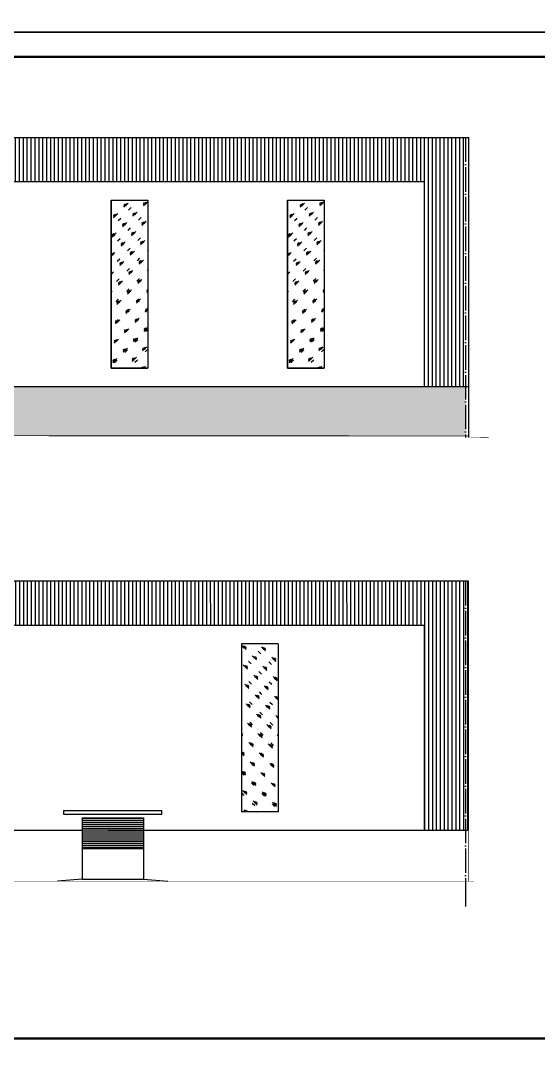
# Model space of a CAD drawing. Extents: x 69728788 to 150676229, y 20164216 to 43663798.
# Drawn here: x 75302950 to 75345154, y 20363316 to 20447316 of the extents above; entities that cross this region are included whole.
import ezdxf

# ---------------------------------------------------------------- set-up
doc = ezdxf.new("R2010")
doc.units = 0
doc.header["$LTSCALE"] = 1000
doc.header["$MEASUREMENT"] = 0
doc.linetypes.add('DOTE', pattern=[2.4200000000000004, 2, -0.2, 0.02, -0.2])
doc.layers.get('0').update_dxf_attribs({"linetype": 'CONTINUOUS'})
for name, color, linetype in [('AXIS', 3, 'CONTINUOUS'), ('DOTE', 251, 'DOTE'), ('PUB_TITLE', 4, 'CONTINUOUS'), ('WINDOW', 4, 'CONTINUOUS'), ('亮瓦', 20, 'CONTINUOUS'), ('填充', 140, 'CONTINUOUS'), ('外框线', 255, 'CONTINUOUS')]:
    doc.layers.add(name, color=color, linetype=linetype)
doc.layers.add('填满-深', color=8, linetype='CONTINUOUS', lineweight=5)

msp = doc.modelspace()

# ---------------------------------------------------------------- hatches: boundary and pattern name
at = {"layer": '亮瓦'}
h = msp.add_hatch(dxfattribs=at)
h.set_pattern_fill('玻璃1', color=256, scale=150, style=0)
h.set_pattern_definition([(45, (-109580.7963638008, 315635.0833883025), (-734.8253670090602, 734.8253670090602), [336.0000000000001, -864]), (45, (-109436.7963638008, 315695.0833883025), (-734.8253670090602, 734.8253670090602), [144, -1056]), (45, (-109580.7963638008, 315695.0833883025), (-734.8253670090602, 734.8253670090602), [240, -960]), (45, (-109508.7963638008, 315635.0833883025), (806.1017305526641, -806.1017305526642), [300, -900]), (45, (-109580.7963638008, 315575.0833883025), (-734.8253670090602, 734.8253670090602), [480, -720]), (45, (-109580.7963638008, 315755.0833883025), (-734.8253670090602, 734.8253670090602), [120, -1080])])
h.paths.add_polyline_path([(75310328.83292007, 20418996.22246569), (75313328.83292009, 20418996.22246569), (75313328.83292009, 20432696.22246569), (75310328.83292007, 20432696.22246569)])
h = msp.add_hatch(dxfattribs=at)
h.set_pattern_fill('玻璃1', color=256, scale=150, style=0)
h.set_pattern_definition([(45, (-95205.79636378586, 315635.0833883025), (-734.8253670090602, 734.8253670090602), [336.0000000000001, -864]), (45, (-95061.79636378586, 315695.0833883025), (-734.8253670090602, 734.8253670090602), [144, -1056]), (45, (-95205.79636378586, 315695.0833883025), (-734.8253670090602, 734.8253670090602), [240, -960]), (45, (-95133.79636378586, 315635.0833883025), (806.1017305526641, -806.1017305526642), [300, -900]), (45, (-95205.79636378586, 315575.0833883025), (-734.8253670090602, 734.8253670090602), [480, -720]), (45, (-95205.79636378586, 315755.0833883025), (-734.8253670090602, 734.8253670090602), [120, -1080])])
h.paths.add_polyline_path([(75324703.83292009, 20418996.22246569), (75327703.8329201, 20418996.22246569), (75327703.8329201, 20432696.22246569), (75324703.83292009, 20432696.22246569)])
h = msp.add_hatch(dxfattribs=at)
h.set_pattern_fill('玻璃1', color=256, scale=150, style=0)
h.set_pattern_definition([(135, (150743863.462204, 279478.5981703177), (734.8253670090602, 734.8253670090602), [336.0000000000001, -864]), (135, (150743719.462204, 279538.5981703177), (734.8253670090602, 734.8253670090602), [144, -1056]), (135, (150743863.462204, 279538.5981703177), (734.8253670090602, 734.8253670090602), [240, -960]), (135, (150743791.462204, 279478.5981703177), (-806.1017305526641, -806.1017305526642), [300, -900]), (135, (150743863.462204, 279418.5981703177), (734.8253670090602, 734.8253670090602), [480, -720]), (135, (150743863.462204, 279598.5981703177), (734.8253670090602, 734.8253670090602), [120, -1080])])
h.paths.add_polyline_path([(75323953.83292007, 20396539.73724771), (75320953.83292004, 20396539.73724771), (75320953.83292006, 20382839.73724771), (75323953.83292007, 20382839.73724771)])
at = {"layer": '填充'}
h = msp.add_hatch(dxfattribs=at)
h.set_pattern_fill('ANSI31', color=256, scale=200, angle=45, style=0)
h.set_pattern_definition([(90, (-8456.269310072064, 12702.47373387963), (-317.5, 2.842170943040401e-14), [])])
h.paths.add_polyline_path([(75281853.83292349, 20437796.22246569), (75281853.83292276, 20434196.22246569), (75335853.83294234, 20434196.2224657), (75335853.83294429, 20417496.22247201), (75339203.83291955, 20417496.22247241), (75339203.83291942, 20437796.22246547)])
h.paths.add_polyline_path([(75246703.83292174, 20437796.22246559), (75246703.83292204, 20417496.22246563), (75247253.83291942, 20417496.22246563), (75250053.83292015, 20417496.22246563), (75250053.83292018, 20434196.22246569), (75281453.8329193, 20434196.22246569), (75281453.83291927, 20437796.22246569)])
h = msp.add_hatch(dxfattribs=at)
h.set_pattern_fill('ANSI31', color=256, scale=200, angle=45, style=0)
h.set_pattern_definition([(90, (-162739.2669190317, 228122.4822572097), (-317.5, 2.842170943040401e-14), [])])
h.paths.add_polyline_path([(75246453.83293563, 20401639.73724771), (75246453.83293693, 20381339.73724771), (75250053.83293693, 20381339.73724732), (75250053.83293693, 20398039.73724771), (75335853.8329239, 20398039.73724752), (75335853.8329239, 20381339.73724747), (75339453.8329239, 20381339.73724771), (75339453.8329239, 20401639.73724771)])
h = msp.add_hatch(dxfattribs=at)
h.set_pattern_fill('ANSI31', color=256, scale=100, angle=135, style=0)
h.set_pattern_definition([(180, (29620.97843340039, 174548.3329459727), (-1.4210854715202e-14, -158.75), [])])
h.paths.add_polyline_path([(75312953.8328084, 20379839.73724733), (75312953.8328084, 20382339.73724733), (75307953.8329334, 20382339.73724733), (75307953.8329334, 20379839.73724733)])
at = {"layer": '填满-深'}
h = msp.add_hatch(dxfattribs=at)
h.set_pattern_fill('混凝土', color=256, scale=200, style=0)
h.set_pattern_definition([(49.99999999999999, (-8456.269310072064, 12702.47373387963), (1434.520365201507, -125.5042699651902), [150, -1650]), (355, (-8456.269310072064, 12702.47373387963), (-277.502667226, 1504.384267400024), [120, -1320]), (100.4514, (-8336.725950072054, 12692.01505387963), (1157.018763428043, 1378.879084121907), [127.48038, -1402.284223999999]), (46.18420000000001, (-8456.269310072064, 13102.47373387963), (2134.482097251289, -331.0380286580362), [225, -2475]), (96.6356, (-8278.395820072037, 13074.88711987963), (1869.325411097407, 1948.235741800883), [191.220576, -2103.426]), (351.1842, (-8456.269310072064, 13102.47373387963), (1869.323890267254, 1948.237201850649), [180, -1980]), (21, (-8256.269310072064, 13002.47373387963), (1193.814104236923, -805.2377813306776), [150, -1650]), (326.0000000000001, (-8256.269310072064, 13002.47373387963), (486.6306638431635, 1450.300090093706), [120, -1320]), (71.4514, (-8156.78484407207, 12935.37052187962), (1680.44525716298, 645.0609934199048), [127.48038, -1402.284224]), (37.50000000000001, (-8456.269310072064, 12702.47373387963), (24.31971063458134, 665.787707662623), [0, -1304, 0, -1340, 0, -1325]), (7.499999999999999, (-8456.269310072064, 12702.47373387963), (526.1390748842972, 788.8234237647205), [0, -764, 0, -1274, 0, -505]), (327.5, (-8902.269310072064, 12702.47373387963), (1067.644872344818, -45.1097434687596), [0, -500, 0, -1560, 0, -2070]), (317.5, (-9102.269310072064, 12702.47373387963), (1166.372338684773, 200.2099646646353), [0, -650, 0, -1036, 0, -1470])])
h.paths.add_polyline_path([(75339203.83291957, 20413496.22246566), (75339203.83291954, 20417496.22247241), (75281853.8329247, 20417496.22246569), (75281853.83292492, 20413496.22245438)])

# ---------------------------------------------------------------- linework, layer by layer
for p, q in [((75281853.83292349, 20437796.22246569), (75339453.8329419, 20437796.22246547)), ((75339453.8329419, 20437796.22246547), (75339453.83294478, 20413346.22248342)), ((75250053.83292016, 20434196.22246569), (75335853.83294234, 20434196.22246569)), ((75335853.83294234, 20434196.22246569), (75335853.83294429, 20417496.22246569)), ((75281853.83291942, 20417496.22246569), (75339453.83294429, 20417496.22247244)), ((75306453.83287665, 20382939.73724733), (75306453.83287665, 20382639.73724733)), ((75306453.83287665, 20382939.73724733), (75314453.83287665, 20382939.73724733)), ((75306453.83287665, 20382639.73724733), (75314453.83287665, 20382639.73724733)), ((75314453.83287665, 20382639.73724733), (75314453.83287665, 20382939.73724733)), ((75276203.83280718, 20381339.73724732), (75307953.8329334, 20381339.73724732)), ((75310053.83286561, 20381339.73724732), (75337053.83293314, 20381339.73724731)), ((75307953.8329334, 20377339.73724733), (75305968.7358866, 20377189.73724732)), ((75307953.8329334, 20377339.73724733), (75312953.8328084, 20377339.73724733)), ((75312953.8328084, 20377339.73724733), (75314938.9298552, 20377189.73724732))]:
    msp.add_line(p, q)
for points in [[(75310328.83292007, 20432696.22246569), (75313328.83292009, 20432696.22246569), (75313328.83292009, 20418996.22246569), (75310328.83292007, 20418996.22246569), (75310328.83292007, 20432696.22246569)], [(75324703.83292009, 20432696.22246569), (75327703.8329201, 20432696.22246569), (75327703.8329201, 20418996.22246569), (75324703.83292009, 20418996.22246569), (75324703.83292009, 20432696.22246569)]]:
    msp.add_lwpolyline(points)
at = {"layer": 'AXIS'}
msp.add_line((75339203.83292006, 20377339.73724732), (75339203.83292006, 20375135.56984125), dxfattribs=at)
at = {"layer": 'DOTE'}
for p, q in [((75339203.83291943, 20437796.2224892), (75339203.83291958, 20413346.22247385)), ((75339203.83292007, 20401639.73723454), (75339203.83292007, 20377339.73723454))]:
    msp.add_line(p, q, dxfattribs=at)
at = {"layer": 'PUB_TITLE'}
for points in [[(75219157.38498399, 20446366.09554163), (75387357.38498399, 20446366.09554163), (75387357.38498399, 20565166.09554163), (75219157.38498399, 20565166.09554163)], [(75219157.38498399, 20362366.09554163), (75367757.38498399, 20362366.09554163), (75367757.38498399, 20446366.09554163), (75219157.38498399, 20446366.09554163)]]:
    msp.add_lwpolyline(points, close=True, dxfattribs=at)
at = {"layer": 'PUB_TITLE', "const_width": 200}
msp.add_lwpolyline([(75224157.38498399, 20364366.09554163), (75365757.38498399, 20364366.09554163), (75365757.38498399, 20444366.09554163), (75224157.38498399, 20444366.09554163)], close=True, dxfattribs=at)
at = {"layer": 'WINDOW'}
for p, q in [((75310328.83292007, 20432696.22246569), (75310328.83292007, 20418996.22246569)), ((75310328.83292007, 20432696.22246569), (75313328.83292009, 20432696.22246569)), ((75313328.83292009, 20432696.22246569), (75313328.83292009, 20418996.22246569)), ((75324703.83292009, 20432696.22246569), (75324703.83292009, 20418996.22246569)), ((75324703.83292009, 20432696.22246569), (75327703.8329201, 20432696.22246569)), ((75327703.8329201, 20432696.22246569), (75327703.8329201, 20418996.22246569)), ((75310328.83292007, 20418996.22246569), (75313328.83292009, 20418996.22246569)), ((75324703.83292009, 20418996.22246569), (75327703.8329201, 20418996.22246569)), ((75320953.83292006, 20396539.73724771), (75320953.83292006, 20382839.73724771)), ((75323953.83292007, 20396539.73724771), (75320953.83292006, 20396539.73724771)), ((75323953.83292007, 20396539.73724771), (75323953.83292007, 20382839.73724771)), ((75323953.83292007, 20382839.73724771), (75320953.83292006, 20382839.73724771)), ((75307953.8329334, 20382339.73724733), (75307953.8329334, 20377339.73724733)), ((75307953.8329334, 20382339.73724733), (75312953.8328084, 20382339.73724733)), ((75312953.8328084, 20382339.73724733), (75312953.8328084, 20377339.73724733)), ((75307953.8329334, 20379839.73724733), (75312953.8328084, 20379839.73724733))]:
    msp.add_line(p, q, dxfattribs=at)
msp.add_lwpolyline([(75246453.83293563, 20401639.73724771), (75246453.83293693, 20381339.73724771), (75250053.83293693, 20381339.73724732), (75250053.83293693, 20398039.73724771), (75335853.8329239, 20398039.73724752), (75335853.8329239, 20381339.73724747), (75339453.8329239, 20381339.73724771), (75339453.8329239, 20401639.73724771), (75246453.83293563, 20401639.73724771)], dxfattribs=at)
at = {"layer": '外框线', "const_width": 50}
for points in [[(75244812.53431614, 20413346.22246569), (75246453.83292016, 20413346.22244741), (75246453.83291942, 20413496.22244741), (75339453.83294475, 20413496.22246571), (75339453.83294478, 20413346.22248342), (75341095.13155559, 20413346.22248465)], [(75246453.83293693, 20377189.73724732), (75246453.83293693, 20401639.73724771), (75339453.8329239, 20401639.73724771), (75339453.8329239, 20377189.73724732), (75339902.28981984, 20377189.73724732)], [(75242912.5343316, 20377189.73724732), (75339453.8329239, 20377189.73724732)]]:
    msp.add_lwpolyline(points, dxfattribs=at)

doc.saveas('drawing.dxf')
